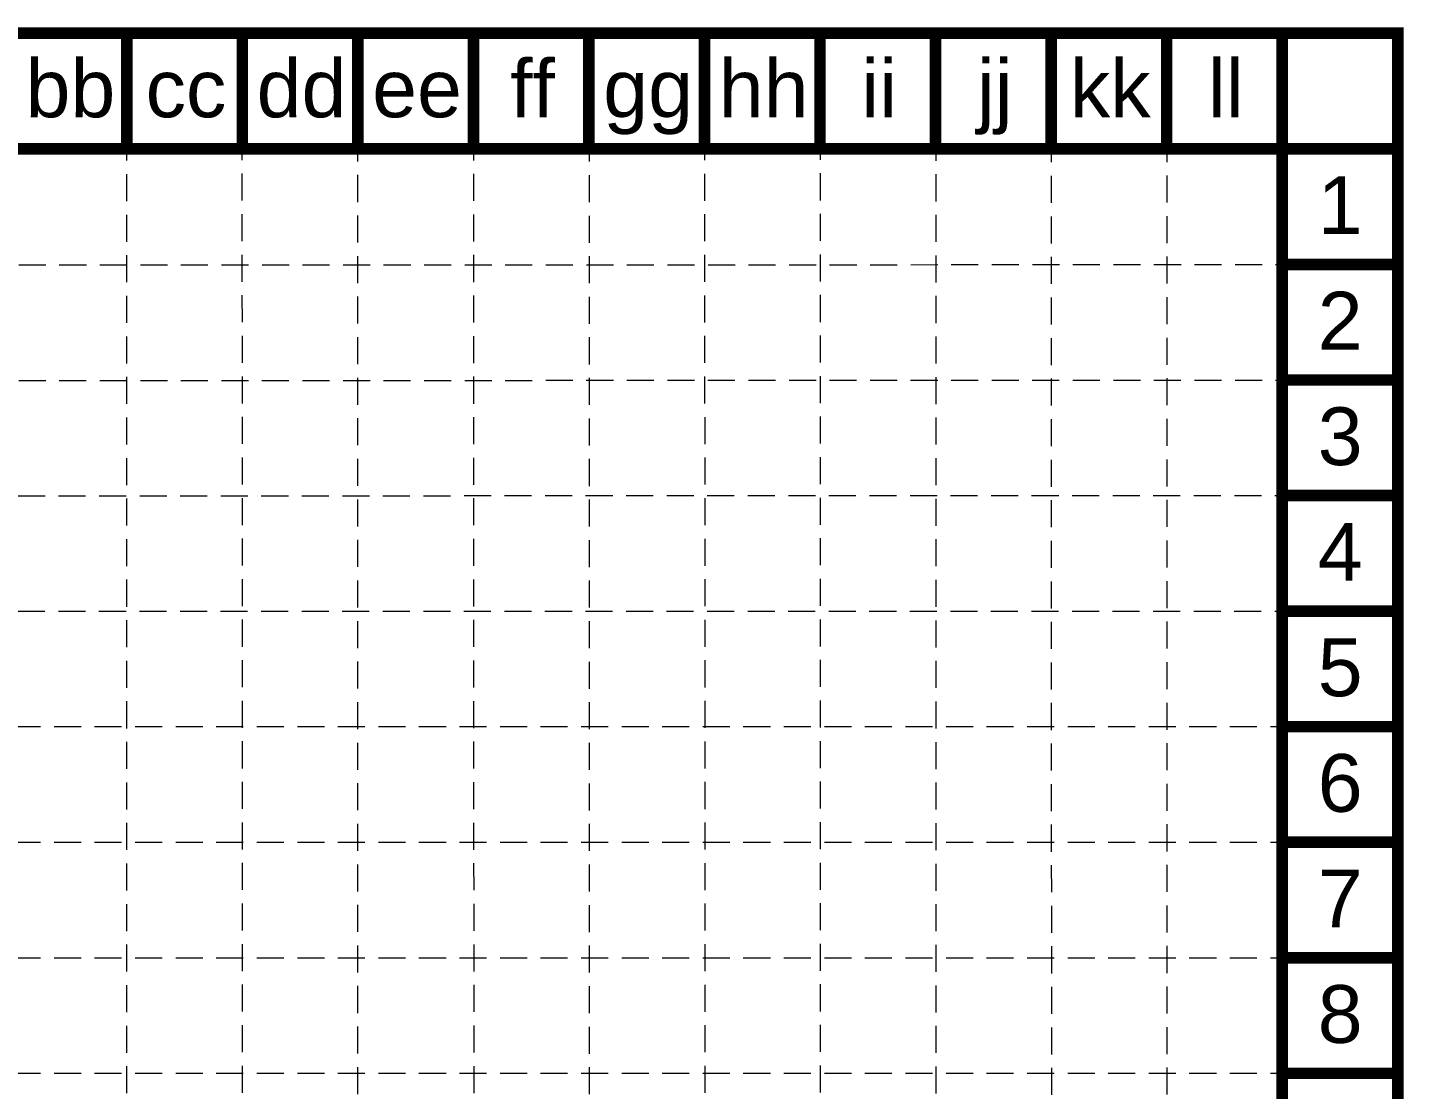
# Model space of a CAD drawing. Header units: feet. Extents: x 39072 to 40357, y 49303 to 51358.
# Drawn here: x 39975.5 to 40357.3, y 51063.6 to 51358.2 of the extents above; entities that cross this region are included whole.
import ezdxf
from ezdxf.enums import TextEntityAlignment as Align

# ---------------------------------------------------------------- set-up
doc = ezdxf.new("R2010")
doc.units = ezdxf.units.FT
doc.header["$MEASUREMENT"] = 0
doc.linetypes.add('HIDDEN', pattern=[0.375, 0.25, -0.125])
doc.layers.add('BASE', color=7, linetype='Continuous')
doc.layers.add('GRID', color=254, linetype='HIDDEN')
doc.styles.get("Standard").update_dxf_attribs({"font": 'ARIAL.TTF'})

msp = doc.modelspace()

# ---------------------------------------------------------------- linework, layer by layer
at = {"layer": 'BASE', "color": 9}
msp.add_line((39105.35, 51324.56), (40323.62, 51324.56), dxfattribs=at)
at = {"layer": 'BASE', "const_width": 3.21}
for points in [[(40355.68, 49304.79), (40355.68, 51356.62), (39073.29, 51356.62), (39073.29, 49304.79)], [(40323.62, 49336.85), (40323.62, 51324.56), (39105.35, 51324.56), (39105.35, 49336.85)]]:
    msp.add_lwpolyline(points, close=True, dxfattribs=at)
for points in [[(40003.02, 51356.62), (40003.02, 51324.56)], [(40035.08, 51356.62), (40035.08, 51324.56)], [(40067.14, 51356.62), (40067.14, 51324.56)], [(40099.2, 51356.62), (40099.2, 51324.56)], [(40131.26, 51356.62), (40131.26, 51324.56)], [(40163.32, 51356.62), (40163.32, 51324.56)], [(40195.38, 51356.62), (40195.38, 51324.56)], [(40227.44, 51356.62), (40227.44, 51324.56)], [(40259.5, 51356.62), (40259.5, 51324.56)], [(40291.56, 51356.62), (40291.56, 51324.56)], [(40323.62, 51356.62), (40323.62, 51324.56)], [(40355.68, 51324.56), (40323.62, 51324.56)], [(40355.68, 51292.5), (40323.62, 51292.5)], [(40355.68, 51260.44), (40323.62, 51260.44)], [(40355.68, 51228.38), (40323.62, 51228.38)], [(40355.68, 51196.32), (40323.62, 51196.32)], [(40355.68, 51164.26), (40323.62, 51164.26)], [(40355.68, 51132.2), (40323.62, 51132.2)], [(40355.68, 51100.14), (40323.62, 51100.14)], [(40355.68, 51068.08), (40323.62, 51068.08)]]:
    msp.add_lwpolyline(points, dxfattribs=at)
at = {"layer": 'GRID', "color": 252, "linetype": 'HIDDEN', "lineweight": 0, "ltscale": 30}
for p, q in [((40003.17, 49465.04), (40003.02, 51324.56)), ((40035.2, 49465.19), (40035.08, 51324.56)), ((40067.23, 49464.81), (40067.14, 51324.56)), ((40099.58, 49465.11), (40099.34, 51325.27)), ((40131.47, 49464.77), (40131.4, 51325.27)), ((40163.56, 49465.16), (40163.46, 51325.27)), ((40195.68, 49465.27), (40195.52, 51325.27)), ((40227.67, 49464.99), (40227.58, 51325.27)), ((40259.8, 49464.57), (40259.64, 51325.27)), ((40291.89, 49464.66), (40291.7, 51325.27)), ((39106.8, 51292.28), (40323.09, 51292.44)), ((39106.78, 51260.13), (40323.09, 51260.38)), ((39106.6, 51228.17), (40323.62, 51228.38)), ((39106.56, 51196.14), (40323.62, 51196.32)), ((39105.35, 51164.26), (40323.62, 51164.26)), ((39105.35, 51132.2), (40323.62, 51132.2)), ((39105.35, 51100.14), (40323.62, 51100.14)), ((39105.35, 51068.08), (40323.62, 51068.08))]:
    msp.add_line(p, q, dxfattribs=at)

# ---------------------------------------------------------------- texts
at = {"layer": 'BASE'}
for s, p in [('bb', (39987.38, 51341.33)), ('dd', (40051.5, 51341.33)), ('ff', (40115.62, 51341.33)), ('hh', (40179.74, 51341.33)), ('ii', (40211.8, 51341.33)), ('jj', (40243.86, 51341.33)), ('kk', (40275.92, 51341.33)), ('ll', (40307.97, 51341.33)), ('cc', (40019.44, 51341.33)), ('ee', (40083.56, 51341.33)), ('gg', (40147.68, 51341.33)), ('1', (40339.71, 51308.95)), ('2', (40339.71, 51276.89)), ('3', (40339.71, 51244.83)), ('4', (40339.71, 51212.77)), ('5', (40339.71, 51180.71)), ('6', (40339.71, 51148.65)), ('7', (40339.71, 51116.59)), ('8', (40339.71, 51084.53))]:
    msp.add_text(s, height=16.03, dxfattribs=at).set_placement(p, align=Align.MIDDLE_CENTER)

doc.saveas('drawing.dxf')
